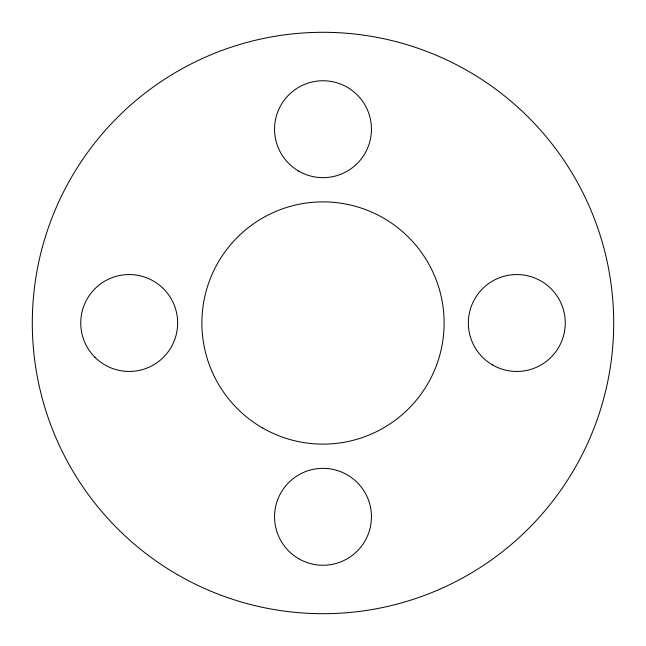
<?xml version="1.0" encoding="UTF-8"?>
<svg xmlns="http://www.w3.org/2000/svg" width="646" height="646" viewBox="0 0 646 646"><rect width="100%" height="100%" fill="white"/><g stroke="black" fill="none" stroke-linecap="round" stroke-linejoin="round"><path stroke-width="0.97" d="M262.438 427.894A121.125 121.125 0 0 0 444.125 323A121.125 121.125 0 0 0 262.438 218.106A121.125 121.125 0 0 0 262.438 427.894M492.575 364.958A48.45 48.45 0 0 0 565.25 323A48.45 48.45 0 0 0 492.575 281.042A48.45 48.45 0 0 0 492.575 364.958M298.775 171.158A48.45 48.45 0 0 0 371.45 129.2A48.45 48.45 0 0 0 298.775 87.242A48.45 48.45 0 0 0 298.775 171.158M94.938 357.262A48.45 48.45 0 0 0 176.003 335.54A48.45 48.45 0 0 0 116.66 276.197A48.45 48.45 0 0 0 94.938 357.262M298.775 558.758A48.45 48.45 0 0 0 371.45 516.8A48.45 48.45 0 0 0 298.775 474.842A48.45 48.45 0 0 0 298.775 558.758M177.65 574.754A290.7 290.7 0 0 0 613.7 323A290.7 290.7 0 0 0 177.65 71.246A290.7 290.7 0 0 0 177.65 574.754"/></g></svg>
